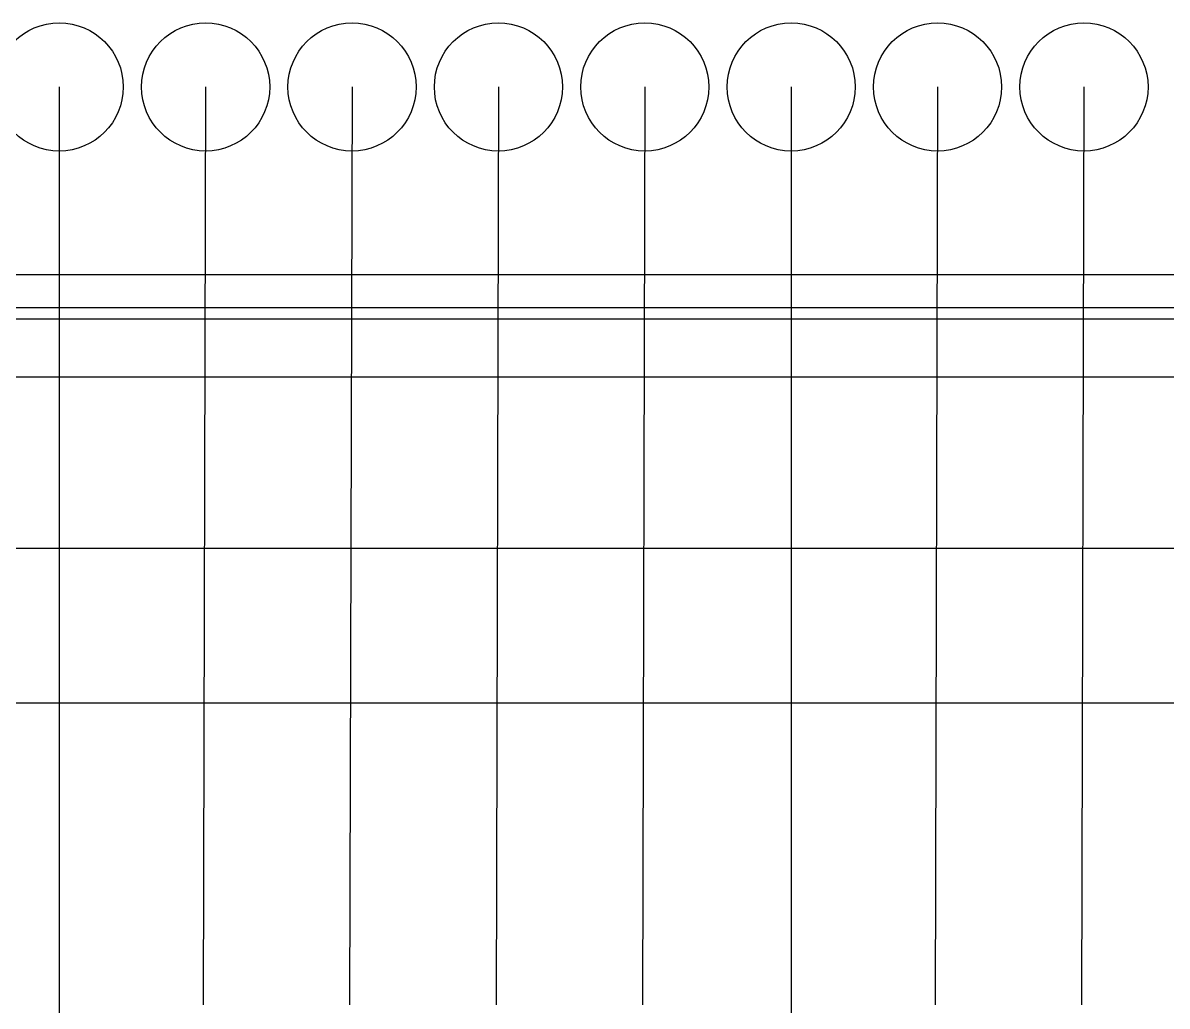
# Model space of a CAD drawing. Header units: inches. Extents: x 9000 to 22395, y 8106 to 17135.
# Drawn here: x 10119.4 to 10188.8, y 8257.7 to 8317.4 of the extents above; entities that cross this region are included whole.
import ezdxf

# ---------------------------------------------------------------- set-up
doc = ezdxf.new("R2010")
doc.units = ezdxf.units.IN
doc.header["$MEASUREMENT"] = 0
doc.layers.add('20000_FRONT_O', color=7, linetype='Continuous')

# ---------------------------------------------------------------- blocks, each defined once
blk = doc.blocks.new('A$C21A67833')
at = {"layer": '20000_FRONT_O', "linetype": 'Continuous'}
for p, q in [((60.44, 2.8), (26.438, 2.8)), ((60.44, 1.891), (26.433, 1.891)), ((60.44, 1.585), (26.432, 1.585)), ((105.299, 0), (25, 0))]:
    blk.add_line(p, q, dxfattribs=at)
for centre in [(29.324, 7.928), (33.324, 7.928), (37.324, 7.928), (41.324, 7.928), (45.324, 7.928), (49.324, 7.928), (53.324, 7.928), (57.324, 7.928)]:
    blk.add_circle(centre, 1.75, dxfattribs=at)

msp = doc.modelspace()

# ---------------------------------------------------------------- linework, layer by layer
for p, q in [((10121.571, 8313.496), (10121.571, 8213.486)), ((10130.458, 8313.496), (10130.314, 8257.786)), ((10139.345, 8313.496), (10139.201, 8257.786)), ((10148.233, 8313.496), (10148.089, 8257.786)), ((10157.12, 8313.496), (10156.976, 8257.786)), ((10166.007, 8313.496), (10166.007, 8223.031)), ((10174.894, 8313.496), (10174.75, 8257.786)), ((10183.781, 8313.496), (10183.637, 8257.786)), ((10247.217, 8285.491), (10033.422, 8285.491)), ((10247.217, 8276.106), (10020.522, 8276.106))]:
    msp.add_line(p, q)

# ---------------------------------------------------------------- block references
at = {"xscale": 2.2218, "yscale": 2.2218, "zscale": 2.2218}
msp.add_blockref('A$C21A67833', (10056.419, 8295.882), dxfattribs=at)

doc.saveas('drawing.dxf')
